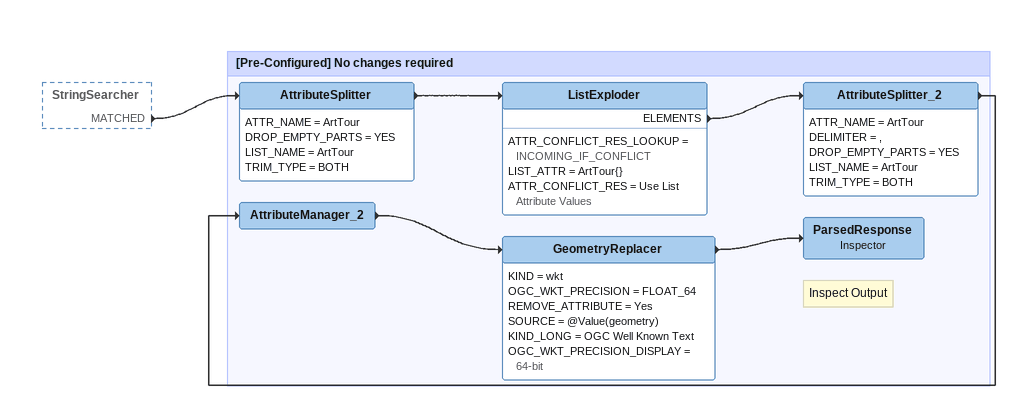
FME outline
StringSearcher [outside]
    MATCHED -> AttributeSplitter

Bookmark: [Pre-Configured] No changes required
AttributeSplitter
    ATTR_NAME = ArtTour
    DROP_EMPTY_PARTS = YES
    LIST_NAME = ArtTour
    TRIM_TYPE = BOTH
    -> ListExploder
ListExploder
    ATTR_CONFLICT_RES_LOOKUP = INCOMING_IF_CONFLICT
    LIST_ATTR = ArtTour{}
    ATTR_CONFLICT_RES = Use List Attribute Values
    ELEMENTS -> AttributeSplitter_2
AttributeSplitter_2
    ATTR_NAME = ArtTour
    DELIMITER = ,
    DROP_EMPTY_PARTS = YES
    LIST_NAME = ArtTour
    TRIM_TYPE = BOTH
    -> AttributeManager_2
AttributeManager_2
    -> GeometryReplacer
GeometryReplacer
    KIND = wkt
    OGC_WKT_PRECISION = FLOAT_64
    REMOVE_ATTRIBUTE = Yes
    SOURCE = @Value(geometry)
    KIND_LONG = OGC Well Known Text
    OGC_WKT_PRECISION_DISPLAY = 64-bit
    -> ParsedResponse
Note: Inspect Output
ParsedResponse: Inspector
